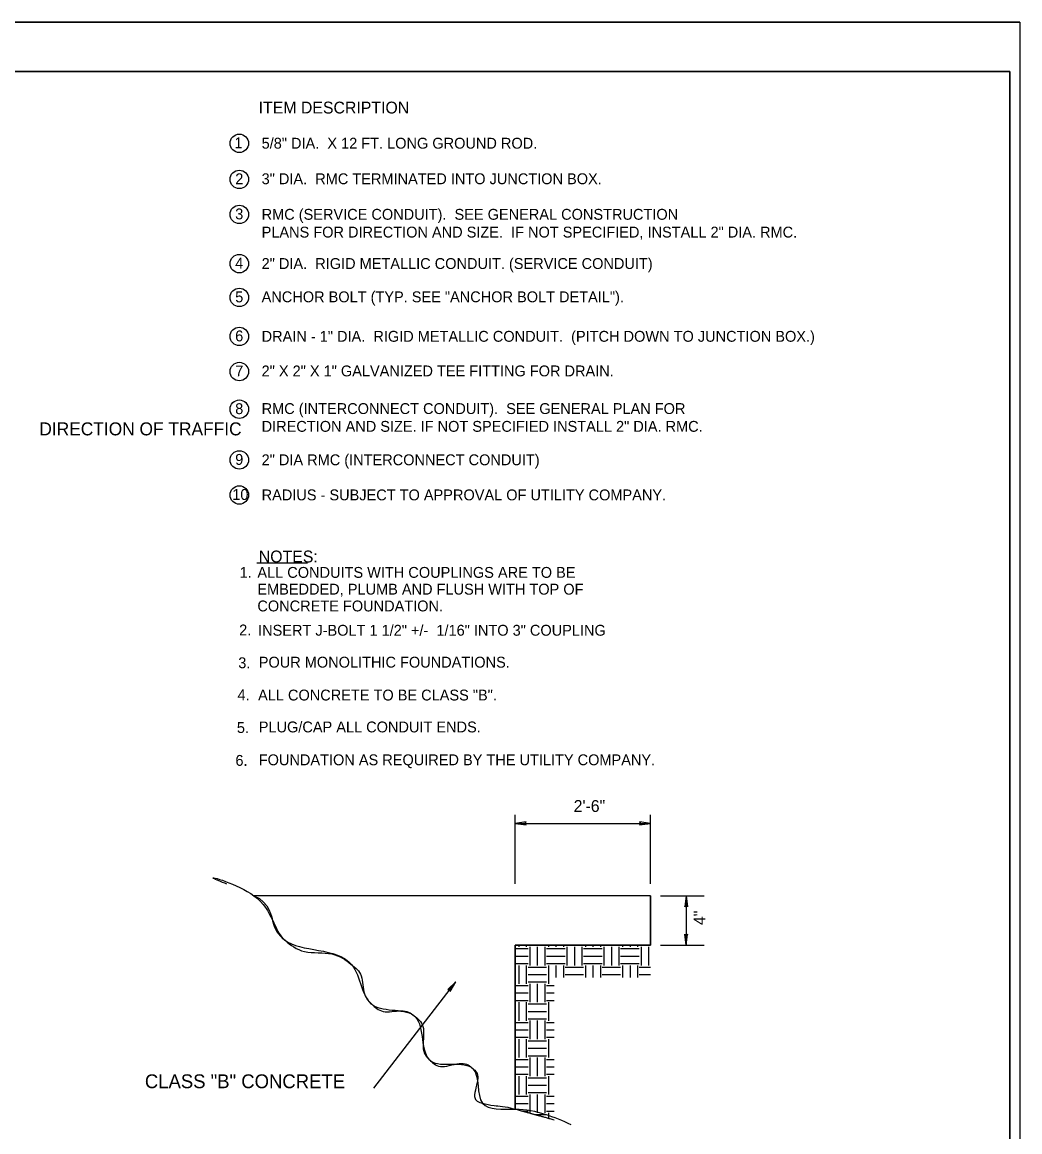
# Model space of a CAD drawing. Extents: x 507907 to 705716, y 496048 to 704964.
# Drawn here: x 705412.6 to 705715.6, y 704212.4 to 704549.5 of the extents above; entities that cross this region are included whole.
import ezdxf

# ---------------------------------------------------------------- set-up
doc = ezdxf.new("R2010")
doc.units = 0
doc.layers.add('1', color=7, linetype='Continuous')
doc.layers.add('41', color=7, linetype='Continuous')

msp = doc.modelspace()

# ---------------------------------------------------------------- linework, layer by layer
at = {"layer": '1'}
for p, q in [((705715.58, 704549.47), (704667.4, 704549.47)), ((705712.58, 704534.47), (704722.58, 704534.47)), ((705712.58, 703904.47), (705712.58, 704534.47)), ((705483.89, 704385.28), (705499.28, 704385.28)), ((705562.27, 704287.7), (705562.27, 704308.7)), ((705603.4, 704287.7), (705603.4, 704308.7)), ((705562.27, 704306.1), (705603.4, 704306.1)), ((705603.4, 704284.12), (705482.95, 704284.12)), ((705603.4, 704284.12), (705603.4, 704269.09)), ((705606.49, 704284.12), (705619.72, 704284.12)), ((705614.23, 704284.12), (705613.81, 704280.73)), ((705613.81, 704280.73), (705614.23, 704281.81)), ((705614.23, 704284.12), (705614.23, 704269.09)), ((705614.23, 704284.12), (705614.65, 704280.73)), ((705614.65, 704280.73), (705614.23, 704281.81)), ((705613.81, 704272.48), (705614.23, 704271.4)), ((705614.23, 704269.09), (705613.81, 704272.48)), ((705614.65, 704272.48), (705614.23, 704271.4)), ((705614.23, 704269.09), (705614.65, 704272.48)), ((705603.4, 704269.09), (705562.27, 704269.09)), ((705562.27, 704269.09), (705562.27, 704219.33)), ((705562.27, 704268.05), (705566.22, 704268.05)), ((705563.44, 704269.09), (705563.44, 704268.57)), ((705565.69, 704269.09), (705565.69, 704268.57)), ((705566.78, 704268.61), (705566.78, 704262.98)), ((705569.03, 704268.61), (705569.03, 704262.98)), ((705571.28, 704268.61), (705571.28, 704262.98)), ((705571.84, 704268.05), (705577.47, 704268.05)), ((705572.44, 704269.09), (705572.44, 704268.57)), ((705574.69, 704269.09), (705574.69, 704268.57)), ((705576.94, 704269.09), (705576.94, 704268.57)), ((705578.03, 704268.61), (705578.03, 704262.98)), ((705580.28, 704268.61), (705580.28, 704262.98)), ((705582.53, 704268.61), (705582.53, 704262.98)), ((705583.09, 704268.05), (705588.72, 704268.05)), ((705583.69, 704269.09), (705583.69, 704268.57)), ((705585.94, 704269.09), (705585.94, 704268.57)), ((705588.19, 704269.09), (705588.19, 704268.57)), ((705589.28, 704268.61), (705589.28, 704262.98)), ((705591.53, 704268.61), (705591.53, 704262.98)), ((705593.78, 704268.61), (705593.78, 704262.98)), ((705594.34, 704268.05), (705599.97, 704268.05)), ((705594.94, 704269.09), (705594.94, 704268.57)), ((705597.19, 704269.09), (705597.19, 704268.57)), ((705599.44, 704269.09), (705599.44, 704268.57)), ((705600.53, 704268.61), (705600.53, 704262.98)), ((705602.78, 704268.61), (705602.78, 704262.98)), ((705606.49, 704269.09), (705619.72, 704269.09)), ((705562.27, 704265.8), (705566.22, 704265.8)), ((705571.84, 704265.8), (705577.47, 704265.8)), ((705583.09, 704265.8), (705588.72, 704265.8)), ((705594.34, 704265.8), (705599.97, 704265.8)), ((705562.27, 704263.55), (705566.22, 704263.55)), ((705563.44, 704262.98), (705563.44, 704257.36)), ((705565.69, 704262.98), (705565.69, 704257.36)), ((705566.22, 704262.46), (705571.84, 704262.46)), ((705571.84, 704263.55), (705577.47, 704263.55)), ((705572.44, 704262.98), (705572.44, 704257.36)), ((705574.69, 704262.98), (705574.69, 704259.24)), ((705576.94, 704262.98), (705576.94, 704259.24)), ((705577.47, 704262.46), (705583.09, 704262.46)), ((705583.09, 704263.55), (705588.72, 704263.55)), ((705583.69, 704262.98), (705583.69, 704259.24)), ((705585.94, 704262.98), (705585.94, 704259.24)), ((705588.19, 704262.98), (705588.19, 704259.24)), ((705588.72, 704262.46), (705594.34, 704262.46)), ((705594.34, 704263.55), (705599.97, 704263.55)), ((705594.94, 704262.98), (705594.94, 704259.24)), ((705597.19, 704262.98), (705597.19, 704259.24)), ((705599.44, 704262.98), (705599.44, 704259.24)), ((705599.97, 704262.46), (705603.4, 704262.46)), ((705519.37, 704225.66), (705544.27, 704257.96)), ((705566.22, 704260.21), (705571.84, 704260.21)), ((705566.22, 704257.96), (705571.84, 704257.96)), ((705566.78, 704257.4), (705566.78, 704251.77)), ((705569.03, 704257.4), (705569.03, 704251.77)), ((705571.28, 704257.4), (705571.28, 704251.77)), ((705577.47, 704260.21), (705583.09, 704260.21)), ((705588.72, 704260.21), (705594.34, 704260.21)), ((705599.97, 704260.21), (705603.4, 704260.21)), ((705562.27, 704256.84), (705566.22, 704256.84)), ((705562.27, 704254.59), (705566.22, 704254.59)), ((705571.84, 704256.84), (705574.12, 704256.84)), ((705571.84, 704254.59), (705574.12, 704254.59)), ((705562.27, 704252.34), (705566.22, 704252.34)), ((705563.44, 704251.77), (705563.44, 704246.15)), ((705565.69, 704251.77), (705565.69, 704246.15)), ((705566.22, 704251.25), (705571.84, 704251.25)), ((705571.84, 704252.34), (705574.12, 704252.34)), ((705572.44, 704251.77), (705572.44, 704246.15)), ((705566.22, 704249), (705571.84, 704249)), ((705562.27, 704245.63), (705566.22, 704245.63)), ((705566.22, 704246.75), (705571.84, 704246.75)), ((705566.78, 704246.19), (705566.78, 704240.56)), ((705569.03, 704246.19), (705569.03, 704240.56)), ((705571.28, 704246.19), (705571.28, 704240.56)), ((705571.84, 704245.63), (705574.12, 704245.63)), ((705562.27, 704243.38), (705566.22, 704243.38)), ((705562.27, 704241.13), (705566.22, 704241.13)), ((705563.44, 704240.56), (705563.44, 704234.94)), ((705565.69, 704240.56), (705565.69, 704234.94)), ((705571.84, 704243.38), (705574.12, 704243.38)), ((705571.84, 704241.13), (705574.12, 704241.13)), ((705572.44, 704240.56), (705572.44, 704234.94)), ((705566.22, 704240.04), (705571.84, 704240.04)), ((705566.22, 704237.79), (705571.84, 704237.79)), ((705562.27, 704234.42), (705566.22, 704234.42)), ((705566.22, 704235.54), (705571.84, 704235.54)), ((705566.78, 704234.98), (705566.78, 704229.35)), ((705569.03, 704234.98), (705569.03, 704229.35)), ((705571.28, 704234.98), (705571.28, 704229.35)), ((705571.84, 704234.42), (705574.12, 704234.42)), ((705562.27, 704232.17), (705566.22, 704232.17)), ((705571.84, 704232.17), (705574.12, 704232.17)), ((705562.27, 704229.92), (705566.22, 704229.92)), ((705563.44, 704229.35), (705563.44, 704223.73)), ((705565.69, 704229.35), (705565.69, 704223.73)), ((705566.22, 704228.83), (705571.84, 704228.83)), ((705571.84, 704229.92), (705574.12, 704229.92)), ((705572.44, 704229.35), (705572.44, 704223.73)), ((705566.22, 704226.58), (705571.84, 704226.58)), ((705566.22, 704224.33), (705571.84, 704224.33)), ((705566.78, 704223.77), (705566.78, 704218.14)), ((705569.03, 704223.77), (705569.03, 704218.14)), ((705571.28, 704223.77), (705571.28, 704218.14)), ((705562.27, 704223.21), (705566.22, 704223.21)), ((705562.27, 704220.96), (705566.22, 704220.96)), ((705571.84, 704223.21), (705574.12, 704223.21)), ((705571.84, 704220.96), (705574.12, 704220.96)), ((705564.55, 704218.71), (705566.22, 704218.71)), ((705568.5, 704217.62), (705571.84, 704217.62)), ((705571.84, 704218.71), (705574.12, 704218.71)), ((705572.44, 704218.14), (705572.44, 704216.53))]:
    msp.add_line(p, q, dxfattribs=at)
for points in [[(705562.27, 704306.1), (705565.63, 704305.62), (705565.27, 704306.1), (705565.63, 704306.58)], [(705562.27, 704306.1), (705565.63, 704305.62), (705565.27, 704306.1), (705565.63, 704306.58)], [(705603.4, 704306.1), (705600.04, 704306.58), (705600.4, 704306.1), (705600.04, 704305.62)], [(705603.4, 704306.1), (705600.04, 704306.58), (705600.4, 704306.1), (705600.04, 704305.62)], [(705544.27, 704257.96), (705541.84, 704255.6), (705542.44, 704255.59), (705542.6, 704255.01)], [(705544.27, 704257.96), (705541.84, 704255.6), (705542.44, 704255.59), (705542.6, 704255.01)]]:
    msp.add_lwpolyline(points, close=True, dxfattribs=at)
msp.add_lwpolyline([(705562.27, 704219.33), (705562.27, 704269.09), (705603.4, 704269.09), (705603.4, 704284.12), (705482.95, 704284.12)], dxfattribs=at)
for centre in [(705478.52, 704512.68), (705478.52, 704501.73), (705478.52, 704491.08), (705478.52, 704476.13), (705478.52, 704465.87), (705478.52, 704454.02), (705478.52, 704443.36), (705478.52, 704431.92), (705478.52, 704416.51), (705478.52, 704405.85)]:
    msp.add_circle(centre, 2.8, dxfattribs=at)
msp.add_spline([(705474.74, 704287.64), (705470.69, 704289.38), (705482.95, 704284.12), (705492.29, 704270.7), (705512.72, 704263.11), (705519.14, 704250.85), (705531.98, 704247.35), (705536.65, 704233.92), (705549.49, 704231.59), (705552.41, 704221.08), (705562.27, 704219.33), (705579.26, 704214.66)], degree=3, dxfattribs=at)
for points, degree in [([(705482.95, 704284.12), (705487.96, 704281.97), (705488.33, 704274.03), (705492.29, 704270.7), (705497.56, 704266.25), (705507.36, 704267.32), (705512.72, 704263.11), (705516.12, 704260.43), (705516.01, 704253.67), (705519.14, 704250.85), (705522.15, 704248.14), (705528.92, 704249.87), (705531.98, 704247.35), (705535.25, 704244.65), (705533.63, 704236.71), (705536.65, 704233.92), (705539.42, 704231.36), (705546.7, 704234.05), (705549.49, 704231.59), (705551.82, 704229.53), (705548.9, 704222.01), (705552.41, 704221.08), (705555.63, 704220.23), (705559.05, 704220.22), (705562.27, 704219.33)], 3), ([(705562.27, 704219.33), (705566.22, 704218.25), (705570.17, 704217.16), (705574.12, 704216.07)], 2)]:
    msp.add_open_spline(points, degree=degree, dxfattribs=at)
at = {"layer": '41'}
for points in [[(704667.4, 704549.47), (705715.58, 704549.47), (705715.58, 703889.47), (704667.4, 703889.47)], [(704722.58, 704534.47), (705712.58, 704534.47), (705712.58, 703904.47), (704722.58, 703904.47)]]:
    msp.add_lwpolyline(points, close=True, dxfattribs=at)

# ---------------------------------------------------------------- texts
at = {"layer": '1'}
for s, height, p in [('ITEM DESCRIPTION', 3.6, (705484.39, 704521.74)), ('1 ', 3.3, (705477.04, 704511.18)), ('5/8" DIA.  X 12 FT. LONG GROUND ROD.', 3.3, (705485.3, 704511.06)), ('2', 3.3, (705477.3, 704500.23)), ('3" DIA.  RMC TERMINATED INTO JUNCTION BOX.', 3.3, (705485.3, 704500.26)), ('3', 3.3, (705477.27, 704489.58)), ('RMC (SERVICE CONDUIT).  SEE GENERAL CONSTRUCTION', 3.3, (705485.3, 704489.46)), ('PLANS FOR DIRECTION AND SIZE.  IF NOT SPECIFIED, INSTALL 2" DIA. RMC.', 3.3, (705485.3, 704484.06)), ('4', 3.3, (705477.26, 704474.63)), ('2" DIA.  RIGID METALLIC CONDUIT. (SERVICE CONDUIT)', 3.3, (705485.3, 704474.51)), ('5', 3.3, (705477.27, 704464.37)), ('ANCHOR BOLT (TYP. SEE "ANCHOR BOLT DETAIL").', 3.3, (705485.3, 704464.4)), ('6', 3.3, (705477.27, 704452.52)), ('DRAIN - 1" DIA.  RIGID METALLIC CONDUIT.  (PITCH DOWN TO JUNCTION BOX.)', 3.3, (705485.3, 704452.4)), ('7', 3.3, (705477.28, 704441.86)), ('2" X 2" X 1" GALVANIZED TEE FITTING FOR DRAIN.', 3.3, (705485.3, 704441.89)), ('8', 3.3, (705477.27, 704430.42)), ('RMC (INTERCONNECT CONDUIT).  SEE GENERAL PLAN FOR', 3.3, (705485.3, 704430.45)), ('DIRECTION OF TRAFFIC', 3.9374, (705417.79, 704423.97)), ('DIRECTION AND SIZE. IF NOT SPECIFIED INSTALL 2" DIA. RMC.', 3.3, (705485.3, 704425.05)), ('9', 3.3, (705477.27, 704415.01)), ('2" DIA RMC (INTERCONNECT CONDUIT)', 3.3, (705485.3, 704414.89)), ('10', 3.3, (705476.38, 704404.35)), ('RADIUS - SUBJECT TO APPROVAL OF UTILITY COMPANY.', 3.3, (705485.3, 704404.23)), ('NOTES:', 3.6, (705484.43, 704385.37)), ('1.  ', 3.3, (705478.64, 704380.69)), ('ALL CONDUITS WITH COUPLINGS ARE TO BE ', 3.3, (705484.01, 704380.69)), ('EMBEDDED, PLUMB AND FLUSH WITH TOP OF', 3.3, (705484.01, 704375.59)), ('CONCRETE FOUNDATION.', 3.3, (705484.01, 704370.49)), ('2. ', 3.3, (705478.47, 704363.2)), ('INSERT J-BOLT 1 1/2" +/-  1/16" INTO 3" COUPLING', 3.3, (705484.22, 704363.11)), ('3. ', 3.3, (705478.2, 704353.24)), ('POUR MONOLITHIC FOUNDATIONS.', 3.3, (705484.43, 704353.42)), ('4. ', 3.3, (705477.97, 704343.52)), ('ALL CONCRETE TO BE CLASS "B".', 3.3, (705484.22, 704343.43)), ('5. ', 3.3, (705477.78, 704333.56)), ('PLUG/CAP ALL CONDUIT ENDS.', 3.3, (705484.43, 704333.74)), ('6. ', 3.3, (705477.34, 704323.58)), ('FOUNDATION AS REQUIRED BY THE UTILITY COMPANY.', 3.3, (705484.43, 704323.76)), ('2\'-6"', 3.6, (705580.07, 704309.58)), ('CLASS "B" CONCRETE', 4.1999, (705449.84, 704225.66))]:
    msp.add_text(s, height=height, dxfattribs=at).set_placement(p)
msp.add_text('4"', height=3.6, rotation=90, dxfattribs=at).set_placement((705620.09, 704275.21))

doc.saveas('drawing.dxf')
